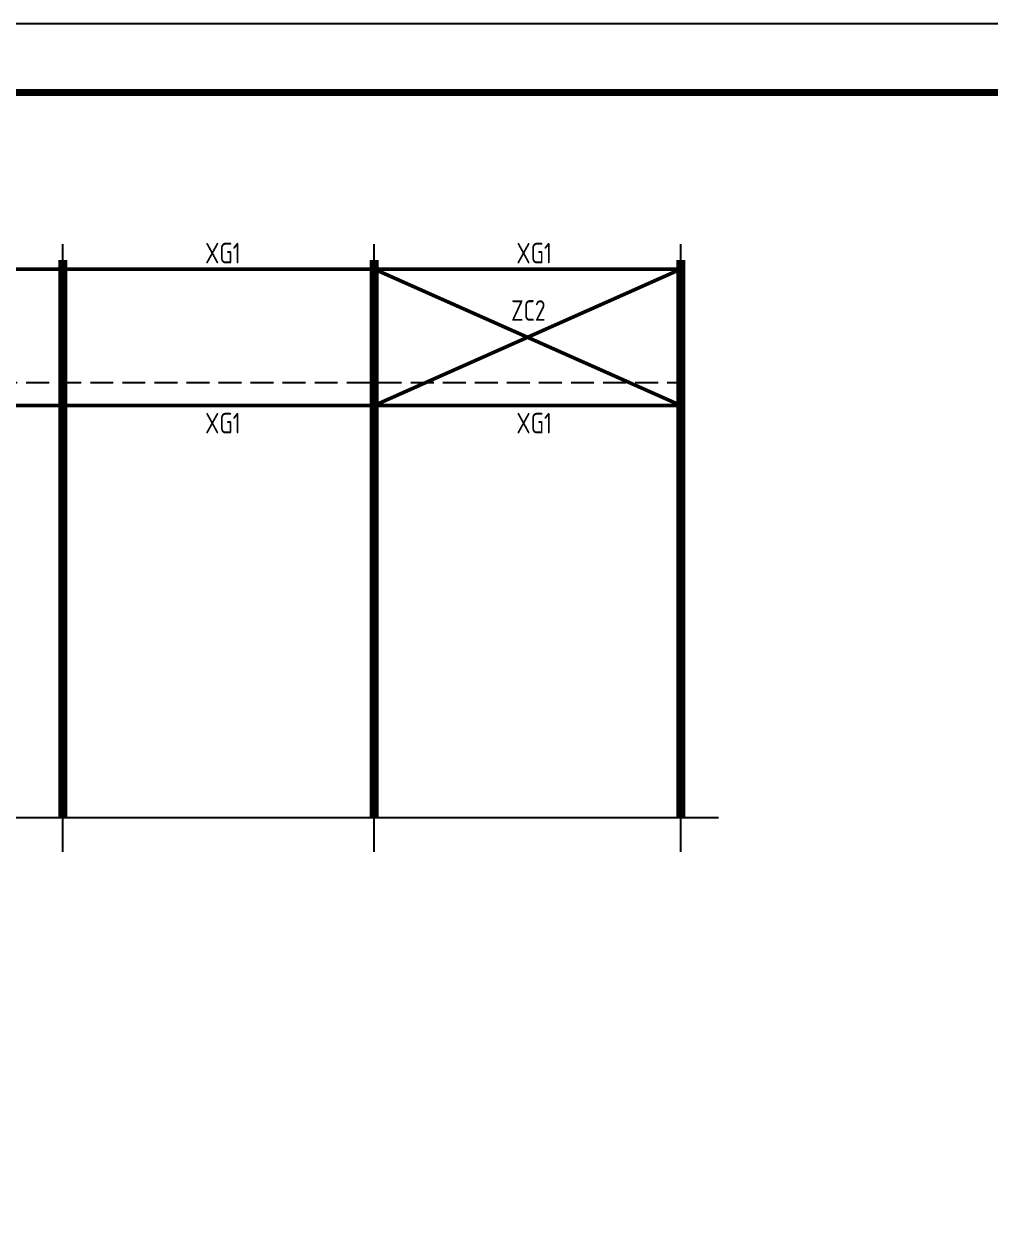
# Model space of a CAD drawing. Extents: x 9834882 to 10005569, y 1691670 to 2510806.
# Drawn here: x 9947080 to 9968194, y 1825351 to 1851295 of the extents above; entities that cross this region are included whole.
import ezdxf

# ---------------------------------------------------------------- set-up
doc = ezdxf.new("R2010")
doc.units = 0
doc.header["$LTSCALE"] = 1000
doc.header["$MEASUREMENT"] = 0
doc.linetypes.add('DASH', pattern=[0.35, 0.25, -0.1])
doc.linetypes.add('DOTE', pattern=[2.42, 2, -0.2, 0.02, -0.2])
doc.layers.get('0').update_dxf_attribs({"linetype": 'CONTINUOUS'})
for name, color, linetype in [('DCL', 6, 'CONTINUOUS'), ('DOTE', 8, 'DOTE'), ('PUB_TITLE', 4, 'CONTINUOUS'), ('ZC', 6, 'CONTINUOUS'), ('柱', 2, 'CONTINUOUS'), ('系杆', 7, 'CONTINUOUS')]:
    doc.layers.add(name, color=color, linetype=linetype)
doc.styles.add('TSSD_REIN', font='atssdeng.shx', dxfattribs={"width": 0.7, "bigfont": 'atssdchn.shx'})

msp = doc.modelspace()

# ---------------------------------------------------------------- linework, layer by layer
msp.add_line((9906556.9, 1833954.6), (9962259.8, 1833954.6))
at = {"layer": 'DCL', "linetype": 'DASH', "ltscale": 2}
for p, q in [((9907235.4, 1843454.6), (9961435.4, 1843454.6)), ((9907235.4, 1842954.6), (9961435.4, 1842954.6))]:
    msp.add_line(p, q, dxfattribs=at)
at = {"layer": 'DOTE'}
for p, q in [((9947935.4, 1833204.6), (9947935.4, 1846478.8)), ((9954735.4, 1833204.6), (9954735.4, 1846478.8)), ((9961435.4, 1833204.6), (9961435.4, 1846478.8))]:
    msp.add_line(p, q, dxfattribs=at)
at = {"layer": 'PUB_TITLE'}
msp.add_lwpolyline([(9894118.7, 1788294.8), (10005568.7, 1788294.8), (10005568.7, 1851294.8), (9894118.7, 1851294.8)], close=True, dxfattribs=at)
at = {"layer": 'PUB_TITLE', "const_width": 150}
msp.add_lwpolyline([(9897868.7, 1789794.8), (10004068.7, 1789794.8), (10004068.7, 1849794.8), (9897868.7, 1849794.8)], close=True, dxfattribs=at)
at = {"layer": 'ZC', "const_width": 80}
for points in [[(9961435.4, 1845934.6), (9954735.4, 1842954.6)], [(9954735.4, 1845934.6), (9961435.4, 1842954.6)]]:
    msp.add_lwpolyline(points, dxfattribs=at)
at = {"layer": '柱', "color": 2, "const_width": 200}
for points in [[(9947935.4, 1846134.6), (9947935.4, 1833954.6)], [(9954735.4, 1846134.6), (9954735.4, 1833954.6)], [(9961435.4, 1846134.6), (9961435.4, 1833954.6)]]:
    msp.add_lwpolyline(points, dxfattribs=at)
at = {"layer": '系杆', "color": 3, "const_width": 80}
for points in [[(9907235.4, 1845934.6), (9961435.4, 1845934.6)], [(9907235.4, 1842954.6), (9961435.4, 1842954.6)]]:
    msp.add_lwpolyline(points, dxfattribs=at)

# ---------------------------------------------------------------- texts
at = {"layer": 'ZC', "style": 'TSSD_REIN', "width": 0.8}
msp.add_text('ZC2', height=450, dxfattribs=at).set_placement((9957727.2, 1844805.1))
at = {"layer": '系杆', "color": 3, "style": 'TSSD_REIN', "width": 0.8}
for p in [(9951043.2, 1846059), (9957843.2, 1846059), (9951043.2, 1842344.4), (9957843.2, 1842344.4)]:
    msp.add_text('XG1', height=450, dxfattribs=at).set_placement(p)

doc.saveas('drawing.dxf')
